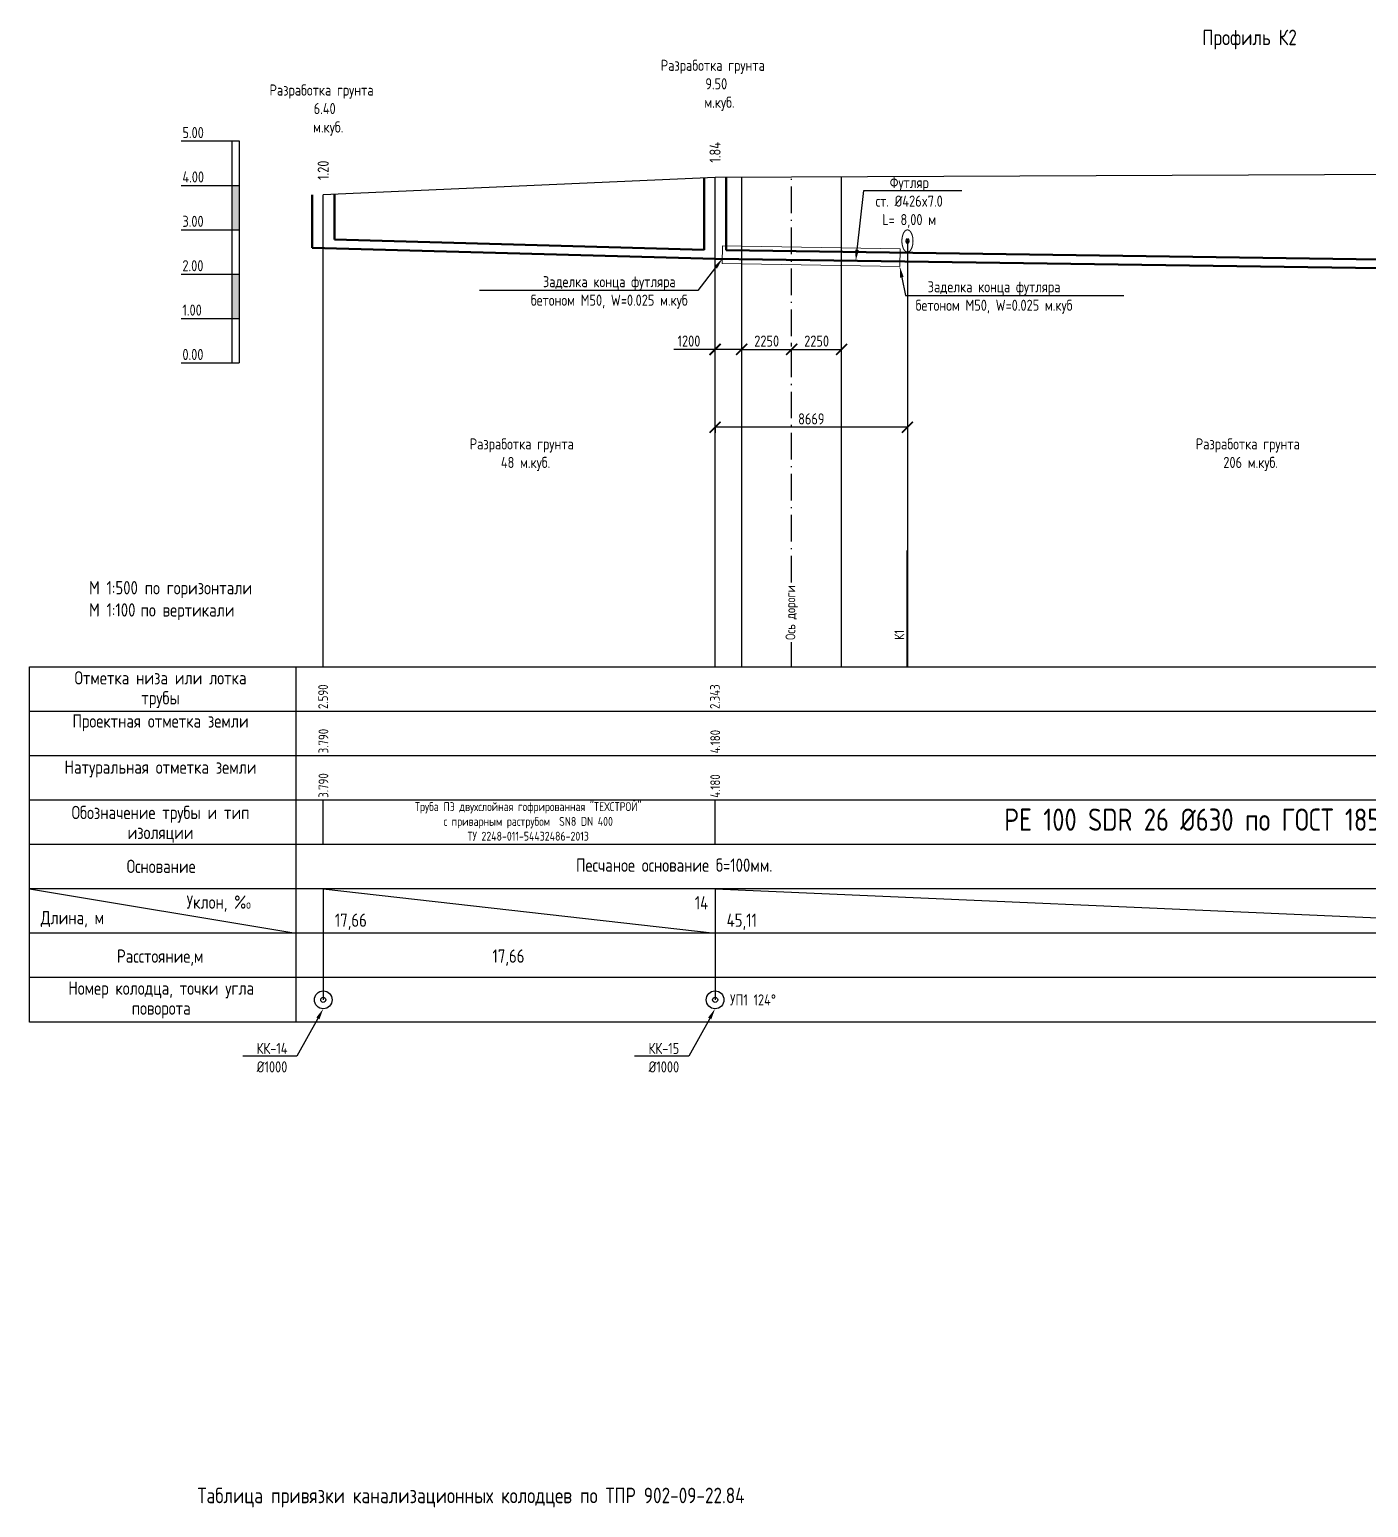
# Model space of a CAD drawing. Header units: millimetres. Extents: x 20530103 to 31271019, y 32092698 to 33532929.
# Drawn here: x 26074803 to 26104975, y 33075989 to 33109291 of the extents above; entities that cross this region are included whole.
import ezdxf
from ezdxf import colors
from ezdxf.entities.mleader import LeaderData, LeaderLine
from ezdxf.math import Vec2, Vec3

# ---------------------------------------------------------------- set-up
doc = ezdxf.new("R2010")
doc.units = ezdxf.units.MM
doc.linetypes.add('ACAD_ISO10W100', pattern=[18.5, 12, -3, 0.5, -3])
doc.linetypes.add('Штриховая', pattern=[2822.222233, 1411.111116, -1411.111116])
for name, color, linetype in [('Выноски', 7, 'Continuous'), ('Разработка грунта', 8, 'Continuous'), ('Рамка и штамп', 7, 'Continuous')]:
    doc.layers.add(name, color=color, linetype=linetype)
doc.layers.add('Труба профиль', color=7, linetype='Continuous', lineweight=50)
doc.styles.add('GOST 2.304', font='GOST.TTF')
doc.styles.get("Standard").update_dxf_attribs({"font": 'arial.ttf'})
doc.dimstyles.new('ISO-25', dxfattribs={"dimtxt": 2.5, "dimasz": 2.5, "dimexe": 1.25, "dimexo": 0.625, "dimtad": 1, "dimtxsty": 'Standard', "dimcen": 2.5, "dimadec": 0, "dimazin": 0, "dimtfac": 1, "dimtmove": 0, "dimatfit": 3, "dimfxl": 1, "dimarcsym": 0})

# ---------------------------------------------------------------- blocks, each defined once
blk = doc.blocks.new('_ArchTick')
at = {"color": 0, "linetype": 'ByBlock', "const_width": 0.15}
blk.add_lwpolyline([(-0.5, -0.5), (0.5, 0.5)], dxfattribs=at)
blk = doc.blocks.new('*D55')
at = {"color": 0, "lineweight": -2, "transparency": 16777216}
for p, q in [((26090252, 33102084), (26089323, 33102084)), ((26090252, 33102030), (26090252, 33102209)), ((26090852, 33102084), (26090252, 33102084)), ((26090852, 33102030), (26090852, 33102209))]:
    blk.add_line(p, q, dxfattribs=at)
at = {"color": 0, "lineweight": -2, "transparency": 16777216, "xscale": 250, "yscale": 250, "zscale": 250, "rotation": 180}
blk.add_blockref('_ArchTick', (26090252, 33102084), dxfattribs=at)
at = {"color": 0, "lineweight": -2, "transparency": 16777216, "xscale": 250, "yscale": 250, "zscale": 250}
blk.add_blockref('_ArchTick', (26090852, 33102084), dxfattribs=at)
at = {"color": 0, "transparency": 16777216, "insert": (26089663, 33102272), "char_height": 250, "attachment_point": 5, "style": 'GOST 2.304'}
blk.add_mtext('1200', dxfattribs=at)
blk = doc.blocks.new('*D56')
at = {"color": 0, "lineweight": -2, "transparency": 16777216}
for p, q in [((26090852, 33102147), (26090852, 33102209)), ((26090852, 33102084), (26091977, 33102084)), ((26091977, 33102147), (26091977, 33102209))]:
    blk.add_line(p, q, dxfattribs=at)
at = {"color": 0, "lineweight": -2, "transparency": 16777216, "xscale": 250, "yscale": 250, "zscale": 250, "rotation": 180}
blk.add_blockref('_ArchTick', (26090852, 33102084), dxfattribs=at)
at = {"color": 0, "lineweight": -2, "transparency": 16777216, "xscale": 250, "yscale": 250, "zscale": 250}
blk.add_blockref('_ArchTick', (26091977, 33102084), dxfattribs=at)
at = {"color": 0, "transparency": 16777216, "insert": (26091415, 33102272), "char_height": 250, "attachment_point": 5, "style": 'GOST 2.304'}
blk.add_mtext('2250', dxfattribs=at)
blk = doc.blocks.new('*D57')
at = {"color": 0, "lineweight": -2, "transparency": 16777216}
for p, q in [((26091977, 33102147), (26091977, 33102209)), ((26091977, 33102084), (26093102, 33102084)), ((26093102, 33102147), (26093102, 33102209))]:
    blk.add_line(p, q, dxfattribs=at)
at = {"color": 0, "lineweight": -2, "transparency": 16777216, "xscale": 250, "yscale": 250, "zscale": 250, "rotation": 180}
blk.add_blockref('_ArchTick', (26091977, 33102084), dxfattribs=at)
at = {"color": 0, "lineweight": -2, "transparency": 16777216, "xscale": 250, "yscale": 250, "zscale": 250}
blk.add_blockref('_ArchTick', (26093102, 33102084), dxfattribs=at)
at = {"color": 0, "transparency": 16777216, "insert": (26092540, 33102272), "char_height": 250, "attachment_point": 5, "style": 'GOST 2.304'}
blk.add_mtext('2250', dxfattribs=at)
blk = doc.blocks.new('*D61')
at = {"color": 0, "lineweight": -2, "transparency": 16777216}
for p, q in [((26090252, 33100342), (26090252, 33100205)), ((26094587, 33100330), (26090252, 33100330)), ((26094587, 33100342), (26094587, 33100205))]:
    blk.add_line(p, q, dxfattribs=at)
at = {"color": 0, "lineweight": -2, "transparency": 16777216, "xscale": 250, "yscale": 250, "zscale": 250, "rotation": 180}
blk.add_blockref('_ArchTick', (26090252, 33100330), dxfattribs=at)
at = {"color": 0, "lineweight": -2, "transparency": 16777216, "xscale": 250, "yscale": 250, "zscale": 250}
blk.add_blockref('_ArchTick', (26094587, 33100330), dxfattribs=at)
at = {"color": 0, "transparency": 16777216, "insert": (26092420, 33100518), "char_height": 250, "attachment_point": 5, "style": 'GOST 2.304'}
blk.add_mtext('8669', dxfattribs=at)

msp = doc.modelspace()

# ---------------------------------------------------------------- hatches: boundary and pattern name
at = {"layer": 'Рамка и штамп'}
h = msp.add_hatch(color=256, dxfattribs=at)
h.paths.add_polyline_path([(26079368.3171, 33106780.3922), (26079523.4218, 33106780.3922)])
h.paths.add_polyline_path([(26079368.3171, 33105775.3526), (26079523.4218, 33105775.3526), (26079523.4218, 33104775.3526), (26079368.3171, 33104775.3526)])
h = msp.add_hatch(color=256, dxfattribs=at)
h.paths.add_polyline_path([(26079368.3171, 33104780.3922), (26079523.4218, 33104780.3922)])
h.paths.add_polyline_path([(26079368.3171, 33103775.3526), (26079523.4218, 33103775.3526), (26079523.4218, 33102775.3526), (26079368.3171, 33102775.3526)])

# ---------------------------------------------------------------- linework, layer by layer
for p, q in [((26113042.4077, 33106050.3922), (26090252.4077, 33105960.3922)), ((26090852.4077, 33094927.3879), (26090852.4077, 33105965.1312)), ((26093102.4077, 33094927.3879), (26093102.4077, 33105974.0166)), ((26090252.4077, 33105960.3922), (26081422.4077, 33105570.3922)), ((26090252.4077, 33094927.3879), (26090252.4077, 33105960.3922)), ((26081422.4077, 33094927.3879), (26081422.4077, 33105570.3922)), ((26094586.8027, 33104476.856), (26094586.8027, 33096931.6049)), ((26091977.4077, 33094927.3879), (26091977.4077, 33095483.193)), ((26081422.4063, 33090927.3879), (26081422.4063, 33091927.3879)), ((26090252.4063, 33090927.3879), (26090252.4063, 33091927.3879)), ((26081422.4077, 33089927.3879), (26090252.3966, 33088927.3879)), ((26090252.4063, 33089927.3879), (26113042.3966, 33088927.3879))]:
    msp.add_line(p, q)
at = {"linetype": 'ACAD_ISO10W100', "ltscale": 50}
msp.add_line((26091977.4077, 33096830.7127), (26091977.4077, 33105969.5739), dxfattribs=at)
at = {"lineweight": 40}
msp.add_line((26094586.8027, 33094927.3879), (26094586.8027, 33097549.412), dxfattribs=at)
for centre in [(26081422.4048, 33087427.3819), (26090252.4048, 33087427.3819)]:
    msp.add_circle(centre, 57.8092)
at = {"layer": 'Рамка и штамп'}
for p, q in [((26078219.3695, 33106780.3922), (26079523.4218, 33106780.3922)), ((26079368.3171, 33101780.3922), (26079368.3171, 33106780.3922)), ((26078219.3695, 33105780.3922), (26079523.4218, 33105780.3922)), ((26078219.3695, 33104780.3922), (26079523.4218, 33104780.3922)), ((26078219.3695, 33103780.3922), (26079523.4218, 33103780.3922)), ((26078219.3695, 33102780.3922), (26079523.4218, 33102780.3922)), ((26078219.3695, 33101780.3922), (26079523.4218, 33101780.3922)), ((26074803.0331, 33094927.3879), (26081422.4077, 33094927.3879)), ((26074803.0331, 33086927.3879), (26074803.0331, 33094927.3879)), ((26081422.4077, 33094927.3879), (26124242.0057, 33094927.3879)), ((26081422.4077, 33093927.3879), (26074803.0331, 33093927.3879)), ((26124242.0057, 33093927.3879), (26081422.4077, 33093927.3879)), ((26081422.4077, 33092927.3879), (26074803.0331, 33092927.3879)), ((26124242.0057, 33092927.3879), (26081422.4077, 33092927.3879)), ((26124242.0057, 33091927.3879), (26074803.0331, 33091927.3879)), ((26081422.4077, 33090927.3879), (26074803.0331, 33090927.3879)), ((26124242.0057, 33090927.3879), (26081422.4077, 33090927.3879)), ((26081422.4077, 33089927.3879), (26074803.0331, 33089927.3879)), ((26074803.0331, 33089927.3879), (26080803.0331, 33088927.3879)), ((26081422.4063, 33089927.3879), (26081422.3821, 33087427.3819)), ((26124242.0057, 33089927.3879), (26081422.4077, 33089927.3879)), ((26090252.4063, 33089927.3879), (26090252.3821, 33087427.3819)), ((26081422.4077, 33088927.3879), (26074803.0331, 33088927.3879)), ((26124242.0057, 33088927.3879), (26081422.4077, 33088927.3879)), ((26081422.4077, 33087927.3879), (26074803.0331, 33087927.3879)), ((26124242.0057, 33087927.3879), (26081422.4077, 33087927.3879)), ((26081422.4077, 33086927.3879), (26074803.0331, 33086927.3879)), ((26124242.0057, 33086927.3879), (26081422.4077, 33086927.3879))]:
    msp.add_line(p, q, dxfattribs=at)
at = {"layer": 'Рамка и штамп', "lineweight": 25}
msp.add_line((26080803.0331, 33094927.3879), (26080803.0331, 33086927.3879), dxfattribs=at)
at = {"layer": 'Рамка и штамп'}
msp.add_lwpolyline([(26079523.4218, 33106780.3922), (26079523.4218, 33101780.3922)], dxfattribs=at)
at = {"layer": 'Рамка и штамп', "lineweight": 30}
for centre in [(26081422.4111, 33087427.3838), (26081422.4111, 33087427.3838), (26081422.4111, 33087427.3838), (26090252.4111, 33087427.3838), (26090252.4111, 33087427.3838), (26090252.4111, 33087427.3838)]:
    msp.add_circle(centre, 200, dxfattribs=at)
at = {"layer": 'Труба профиль'}
for p, q in [((26090002.4077, 33105960.3922), (26090002.4077, 33104330.302)), ((26090502.4077, 33105960.3922), (26090502.4077, 33104319.8819)), ((26081172.4077, 33105570.3922), (26081172.4077, 33104374.356)), ((26081672.4077, 33105570.3922), (26081672.4077, 33104560.5364)), ((26090252.4077, 33104123.3922), (26081172.4077, 33104374.356)), ((26090002.4077, 33104330.302), (26081672.4077, 33104560.5364)), ((26112792.4077, 33104006.9026), (26090502.4077, 33104319.8819)), ((26112792.4077, 33103806.9026), (26090252.4077, 33104123.3922))]:
    msp.add_line(p, q, dxfattribs=at)
at = {"layer": 'Труба профиль', "color": 6, "lineweight": 20}
for p, q in [((26090420.2653, 33104417.8822), (26090413.7729, 33104017.9876)), ((26094419.7382, 33104352.95), (26090420.2653, 33104417.8822)), ((26094419.7382, 33104352.95), (26094413.2459, 33103953.0554)), ((26094413.2459, 33103953.0554), (26090413.7729, 33104017.9876))]:
    msp.add_line(p, q, dxfattribs=at)
at = {"layer": 'Труба профиль', "color": 3, "linetype": 'Штриховая', "lineweight": 9, "ltscale": 50}
msp.add_ellipse((26094586.8027, 33104526.856), major_axis=(0, 250), ratio=0.5, dxfattribs=at)
at = {"layer": 'Труба профиль'}
msp.add_ellipse((26094586.8027, 33104526.856), major_axis=(0, 50), ratio=0.5, dxfattribs=at)

# ---------------------------------------------------------------- texts
at = {"linetype": 'ByBlock', "lineweight": 40, "ltscale": 400, "style": 'GOST 2.304'}
msp.add_text('Профиль К2', height=350, dxfattribs=at).set_placement((26101231.1778, 33108938.8174))
for s, p in [('1.84', (26090375.8201, 33106292.6884)), ('1.20', (26081545.8201, 33105902.6884))]:
    msp.add_text(s, height=250, rotation=90, dxfattribs=at).set_placement(p)
at = {"linetype": 'ByBlock', "style": 'GOST 2.304'}
msp.add_text('Таблица привязки канализационных колодцев по ТПР 902-09-22.84', height=350, dxfattribs=at).set_placement((26078589.853, 33076084.0561))
at = {"layer": 'Разработка грунта', "linetype": 'ByBlock', "lineweight": 40, "ltscale": 400, "char_height": 250, "attachment_point": 1, "style": 'GOST 2.304'}
for s, insert in [('\\pi104.74;Разработка грунта \\P\\pi1109.5;9.50\\P\\pi957.78; м.куб.', (26088923.0406, 33108610.4309)), ('\\pi104.74;Разработка грунта \\P\\pi1100.5;6.40\\P\\pi957.78; м.куб.', (26080106.231, 33108052.9367)), ('\\pi104.74;Разработка грунта \\P\\pi805.99;48 м.куб.', (26084617.9848, 33100078.5944)), ('\\pi104.74;Разработка грунта \\P\\pi725.72;206 м.куб.', (26100979.7119, 33100078.5944))]:
    msp.add_mtext_dynamic_manual_height_columns(s, width=2701.264832, gutter_width=2500, heights=[0], dxfattribs=dict(at, insert=insert))
at = {"layer": 'Рамка и штамп', "style": 'GOST 2.304'}
for s, p in [('5.00', (26078248.286, 33106844.7051)), ('4.00', (26078248.286, 33105844.7051)), ('3.00', (26078248.286, 33104844.7051)), ('2.00', (26078248.286, 33103844.7051)), ('1.00', (26078248.286, 33102844.7051)), ('0.00', (26078248.286, 33101844.7051))]:
    msp.add_text(s, height=250, dxfattribs=at).set_placement(p)
at = {"layer": 'Рамка и штамп', "linetype": 'ACAD_ISO10W100', "style": 'GOST 2.304'}
for s, p in [('Ось дороги', (26092059.0145, 33095538.2416)), ('К1', (26094513.9217, 33095538.2416)), ('2.590', (26081527.8991, 33093980.5826)), ('2.343', (26090357.8991, 33093980.5826)), ('3.790', (26081534.9324, 33092980.5826)), ('4.180', (26090364.9324, 33092980.5826)), ('3.790', (26081534.9324, 33091980.5826)), ('4.180', (26090364.9324, 33091980.5826))]:
    msp.add_text(s, height=220, rotation=90, dxfattribs=at).set_placement(p)
for s, height, p in [('14', 300, (26089794.2425, 33089464.0192)), ('17,66', 300, (26081682.4022, 33089072.3085)), ('45,11', 300, (26090512.4022, 33089072.3085)), ('17,66', 300, (26085234.0676, 33088262.7626)), ('УП1 124°', 250, (26090588.987, 33087300.9971))]:
    msp.add_text(s, height=height, dxfattribs=at).set_placement(p)
at = {"layer": 'Рамка и штамп', "char_height": 300, "style": 'GOST 2.304'}
for s, insert, width, attachment_point in [('М 1:500 по горизонтали\\PМ 1:100{\\fArial|b0|i0|c238|p34; }по вертикали', (26076146.2666, 33096863.216), 4759.555889, 1), ('Основание', (26077768.6979, 33090585.6809), 4299.477006, 2), ('Уклон, %{\\H0.6667x;о}', (26079065.7219, 33089779.8449), 2099.094524, 2), ('Длина, м', (26075769.7668, 33089429.5949), 1877.883553, 2), ('Расстояние,м', (26077746.2475, 33088561.9814), 4299.477006, 2)]:
    msp.add_mtext(s, dxfattribs=dict(at, insert=insert, width=width, attachment_point=attachment_point))
at = {"layer": 'Рамка и штамп', "char_height": 300, "width": 4299.477006, "attachment_point": 2, "line_spacing_factor": 0.9, "style": 'GOST 2.304'}
for s, insert in [('Отметка низа или лотка трубы', (26077754.32, 33094832.9807)), ('Проектная отметка земли', (26077754.32, 33093860.958)), ('Натуральная отметка земли', (26077754.32, 33092820.8852)), ('Обозначение трубы и тип изоляции', (26077754.32, 33091799.2185)), ('Номер колодца, точки угла поворота', (26077769.8626, 33087840.8909))]:
    msp.add_mtext(s, dxfattribs=dict(at, insert=insert))
at = {"layer": 'Рамка и штамп', "linetype": 'ACAD_ISO10W100', "style": 'GOST 2.304'}
for s, insert, char_height, width, attachment_point in [('Труба ПЭ двухслойная гофрированная "ТЕХСТРОЙ"\\Pс приварным раструбом  SN8 DN 400\\PТУ 2248-011-54432486-2013', (26086040.0638, 33091447.5624), 200, 34967.098932, 5), ('{\\C0;PE 100 SDR 26 %%C630 по ГОСТ 18599-2001 на не разъемных соединениях}', (26105939.7472, 33091419.2291), 500, 28923.252891, 5), ('Песчаное основание б=100мм.', (26089330.6337, 33090612.6246), 300, 6494.082854, 2)]:
    msp.add_mtext(s, dxfattribs=dict(at, insert=insert, char_height=char_height, width=width, attachment_point=attachment_point))

# ---------------------------------------------------------------- dimensions: what is measured, and where the dimension line sits
dim = msp.add_linear_dim(base=(26090852.4077, 33102084.2895), p1=(26090252.4077, 33101967.8496), p2=(26090852.4077, 33101967.8496), dimstyle='ISO-25', override={"dimscale": 100, "dimlfac": 2, "dimtxsty": 'GOST 2.304', "dimblk1": 'ArchTick', "dimblk2": 'ArchTick', "dimsah": 1})
dim.commit()
dim.dimension.update_dxf_attribs({"geometry": '*D55', "text_midpoint": (26089662.9242, 33102084.2895), "dimtype": 160})
for base, p1, p2, override, picture, middle in [((26091977.4077, 33102084.2895), (26090852.4077, 33102084.2895), (26091977.4077, 33102084.2895), {"dimscale": 100, "dimlfac": 2, "dimtxsty": 'GOST 2.304', "dimblk1": 'ArchTick', "dimblk2": 'ArchTick', "dimsah": 1}, '*D56', (26091414.9077, 33102271.9682)), ((26093102.4077, 33102084.2895), (26091977.4077, 33102084.2895), (26093102.4077, 33102084.2895), {"dimscale": 100, "dimlfac": 2, "dimtxsty": 'GOST 2.304', "dimblk1": 'ArchTick', "dimblk2": 'ArchTick', "dimsah": 1}, '*D57', (26092539.9077, 33102271.9682)), ((26090252.4077, 33100329.8611), (26094586.8027, 33100404.1146), (26090252.4077, 33100404.1146), {"dimscale": 100, "dimdec": 0, "dimlfac": 2, "dimtxsty": 'GOST 2.304', "dimblk1": 'ArchTick', "dimblk2": 'ArchTick', "dimsah": 1}, '*D61', (26092419.6052, 33100517.6291))]:
    dim = msp.add_linear_dim(base=base, p1=p1, p2=p2, dimstyle='ISO-25', override=override)
    dim.commit()
    dim.dimension.update_dxf_attribs({"geometry": picture, "text_midpoint": middle})

# ---------------------------------------------------------------- leaders
at = {"layer": 'Выноски', "color": 0, "lineweight": -2}
ml = msp.add_multileader_mtext('Standard', dxfattribs=at)
ml.set_content('{\\C0;Футляр\\Pст. %%C426x7.0\\PL= 8,00 м}', color=5, style='GOST 2.304')
ml.set_leader_properties(lineweight=-3)
ml.build(insert=Vec2(0, 0))
ml.multileader.update_dxf_attribs({"text_left_attachment_type": 6, "text_right_attachment_type": 6, "dogleg_length": 1, "arrow_head_size": 250, "scale": 100})
ctx = ml.context
ctx.base_point, ctx.scale, ctx.char_height, ctx.arrow_head_size, ctx.landing_gap_size, ctx.plane_origin = Vec3(26093626.7137, 33105667.2092), 100, 250, 250, 180, Vec3(26051352.0953, 33084984.0345)
ctx.left_attachment, ctx.right_attachment, ctx.text_align_type = 6, 6, 1
notes = []
notes.append((ctx, [(0, (1, 1, 0), (26093606.7441, 33105667.2092), (1, 0), 19.9696, [(1, [(26093420.8843, 33104077.6449)], 0, [])])]))
ctx.mtext.insert, ctx.mtext.alignment, ctx.mtext.flow_direction = Vec3(26094626.0489, 33105967.2092), 2, 5
ml = msp.add_multileader_mtext('Standard', dxfattribs=at)
ml.set_content('{\\C0;Заделка конца футляра\\Pбетоном М50, W=0.025 м.куб}', color=5, style='GOST 2.304')
ml.set_leader_properties(lineweight=-3)
ml.build(insert=Vec2(0, 0))
ml.multileader.update_dxf_attribs({"text_left_attachment_type": 6, "text_right_attachment_type": 6, "dogleg_length": 1, "arrow_head_size": 250, "scale": 100})
ctx = ml.context
ctx.base_point, ctx.scale, ctx.char_height, ctx.arrow_head_size, ctx.landing_gap_size, ctx.plane_origin = Vec3(26085889.9056, 33103413.468), 100, 250, 250, 180, Vec3(26048346.6523, 33085032.8284)
ctx.left_attachment, ctx.right_attachment, ctx.text_align_type = 6, 6, 1
notes.append((ctx, [(1, (1, 1, 0), (26089864.2282, 33103413.468), (-1, 0), 19.9696, [(1, [(26090415.4412, 33104126.4389)], 0, [])])]))
ctx.mtext.insert, ctx.mtext.alignment, ctx.mtext.flow_direction = Vec3(26087867.0821, 33103734.7689), 2, 5
ml = msp.add_multileader_mtext('Standard', dxfattribs=at)
ml.set_content('{\\C0;Заделка конца футляра\\Pбетоном М50, W=0.025 м.куб}', color=5, style='GOST 2.304')
ml.set_leader_properties(lineweight=-3)
ml.build(insert=Vec2(0, 0))
ml.multileader.update_dxf_attribs({"text_left_attachment_type": 6, "text_right_attachment_type": 6, "dogleg_length": 1, "arrow_head_size": 250, "scale": 100})
ctx = ml.context
ctx.base_point, ctx.scale, ctx.char_height, ctx.arrow_head_size, ctx.landing_gap_size, ctx.plane_origin = Vec3(26094561.5936, 33103299.123), 100, 250, 250, 180, Vec3(26056566.2324, 33084974.0262)
ctx.left_attachment, ctx.right_attachment, ctx.text_align_type = 6, 6, 1
notes.append((ctx, [(0, (1, 1, 0), (26094541.624, 33103299.123), (1, 0), 19.9696, [(1, [(26094413.2459, 33103953.0554)], 0, [])])]))
ctx.mtext.insert, ctx.mtext.alignment, ctx.mtext.flow_direction = Vec3(26096538.7701, 33103620.4239), 2, 5
ml = msp.add_multileader_mtext('Standard', dxfattribs=at)
ml.set_content('{\\C0;КК-14\\P%%C1000}', color=5, style='GOST 2.304')
ml.set_leader_properties(lineweight=-3)
ml.build(insert=Vec2(0, 0))
ml.multileader.update_dxf_attribs({"text_left_attachment_type": 6, "text_right_attachment_type": 6, "dogleg_length": 1, "arrow_head_size": 250, "scale": 100})
ctx = ml.context
ctx.base_point, ctx.scale, ctx.char_height, ctx.arrow_head_size, ctx.landing_gap_size, ctx.plane_origin = Vec3(26079727.7835, 33086157.9772), 100, 250, 250, 180, Vec3(26039353.6221, 33068133.7734)
ctx.left_attachment, ctx.right_attachment, ctx.text_align_type = 6, 6, 1
notes.append((ctx, [(1, (1, 1, 0), (26080826.8602, 33086157.9772), (-1, 0), 19.9696, [(1, [(26081422.4111, 33087227.3838)], 0, [])])]))
ctx.mtext.insert, ctx.mtext.alignment, ctx.mtext.flow_direction = Vec3(26080267.337, 33086457.9772), 2, 5
ml = msp.add_multileader_mtext('Standard', dxfattribs=at)
ml.set_content('{\\C0;КК-15\\P%%C1000}', color=5, style='GOST 2.304')
ml.set_leader_properties(lineweight=-3)
ml.build(insert=Vec2(0, 0))
ml.multileader.update_dxf_attribs({"text_left_attachment_type": 6, "text_right_attachment_type": 6, "dogleg_length": 1, "arrow_head_size": 250, "scale": 100})
ctx = ml.context
ctx.base_point, ctx.scale, ctx.char_height, ctx.arrow_head_size, ctx.landing_gap_size, ctx.plane_origin = Vec3(26088557.7835, 33086157.9772), 100, 250, 250, 180, Vec3(26048183.6221, 33068133.7734)
ctx.left_attachment, ctx.right_attachment, ctx.text_align_type = 6, 6, 1
notes.append((ctx, [(1, (1, 1, 0), (26089656.8602, 33086157.9772), (-1, 0), 19.9696, [(1, [(26090252.4111, 33087227.3838)], 0, [])])]))
ctx.mtext.insert, ctx.mtext.alignment, ctx.mtext.flow_direction = Vec3(26089097.337, 33086457.9772), 2, 5
for ctx, leaders in notes:
    for number, flags, end, landing, length, lines in leaders:
        leader = LeaderData()
        leader.index, (leader.has_last_leader_line, leader.has_dogleg_vector, leader.attachment_direction) = number, flags
        leader.last_leader_point, leader.dogleg_vector, leader.dogleg_length = Vec3(end), Vec3(landing), length
        for number, points, colour, breaks in lines:
            line = LeaderLine()
            line.index, line.vertices, line.color, line.breaks = number, Vec3.list(points), colors.encode_raw_color(colour), breaks
            leader.lines.append(line)
        ctx.leaders.append(leader)

doc.saveas('drawing.dxf')
